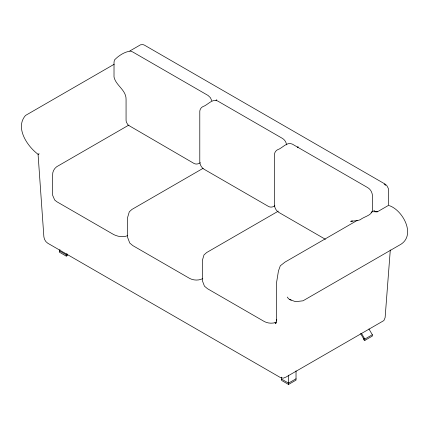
<?xml version="1.0" encoding="UTF-8"?>
<svg xmlns="http://www.w3.org/2000/svg" width="429" height="429" viewBox="0 0 429 429"><rect width="100%" height="100%" fill="white"/><g stroke="black" fill="none" stroke-linecap="round" stroke-linejoin="round"><path stroke-width="0.64" d="M390.293 249.962L385.119 317.599L383.885 320.56L285.966 377.091L283.156 378.212L281.987 377.901L280.094 377.359L47.764 243.227L45.871 241.581L44.509 239.35L43.876 236.851L38.068 154.29C27.472 146.461 14.72 127.81 25.509 115.455L114.157 64.275M276.019 322.538L275.697 323.723L276.759 319.787L276.501 320.731L276.501 283.001L278.448 270.935L280.309 265.787L285.038 262.081L357.234 220.404M67.761 255.223L66.232 256.108L59.309 252.113L59.309 250.788L59.99 249.635M66.913 253.63L66.232 254.783L66.232 256.108M216.27 100.525L216.833 99.866L215.98 100.354M297.608 147.485L298.171 146.825L297.318 147.319M38.363 154.059L38.068 154.29L39.189 153.823M129.826 50.981L140.535 44.798L142.948 44.6L144.337 45.083L385.054 184.062L386.781 185.516L388.352 188.487L388.631 205.63L388.143 205.593L377.434 211.776L375.579 211.797L373.777 210.349M128.931 125.027L58.821 165.503C54.971 167.16 52.241 171.069 52.665 175.332L52.665 195.34L54.671 200.005L56.853 201.748L113.712 234.577C117.905 236.626 123.021 237.527 127.451 235.725M200.273 162.72C198.498 164.028 195.967 164.575 193.978 163.422L128.051 125.043L126.335 122.05L126.067 120.318L126.067 99.367C126.287 89.999 115.696 85.425 114.012 76.952L114.028 62.06L114.463 60.012C118.442 55.775 124.576 51.759 130.427 51.105L132.636 51.914L208.054 95.458L210.408 97.694L211.797 100.74M203.078 168.329L131.955 209.422L129.295 211.813L127.622 217.417L127.622 237.425L129.751 243.045L132.84 245.619L189.715 278.459C193.736 280.523 198.74 280.63 202.799 278.614M67.251 254.193L66.232 254.783L59.309 250.788M274.866 205.781C273.085 207.094 270.56 207.636 268.565 206.483L203.973 169.192C201.501 167.616 199.919 164.8 199.791 161.878L199.791 112.57C199.506 110.135 200.686 107.604 202.971 106.574C207.695 105.143 212.183 98.407 217.589 100.965L282.641 138.524C284.797 139.913 286.315 142.321 286.524 144.889M278.351 211.122L206.649 252.547L203.989 254.939L202.316 260.542L202.316 280.55L204.445 286.17L207.534 288.744L264.409 321.584C267.782 323.353 271.777 323.584 275.423 322.613M371.09 212.398L372.249 211.733L377.434 211.776M274.914 322.828L276.378 321.981M296.026 378.802L288.535 383.129L281.617 379.134M368.94 328.979L372.34 334.749L364.843 339.071L363.315 338.191L360.596 333.574M281.617 377.145L281.617 380.459L288.535 384.454L296.026 380.126L296.026 370.854M363.315 338.191L363.315 339.516L364.843 340.395L372.34 336.073L372.34 334.749M351.056 221.418L352.343 220.983L350.75 221.31L357.577 220.544L360.306 219.739C364.055 216.361 373.058 215.503 372.474 208.923C371.852 201.957 375.123 192.074 367.691 187.623L292.283 144.09C286.878 141.527 282.389 148.262 277.665 149.694C275.38 150.729 274.201 153.26 274.485 155.695L274.485 205.003C274.614 207.926 276.196 210.741 278.668 212.317L325.418 239.307M287.264 297.05L288.39 298.563L289.789 299.619L291.227 300.048M289.789 299.619L295.602 301.684L303.019 300.804L400.943 244.267C416.028 234.572 402.702 210.146 389.291 205.636M384.159 184.105L385.687 185.333M361.443 333.306L364.843 339.071L364.843 340.395M288.535 375.177L288.535 384.454"/></g></svg>
